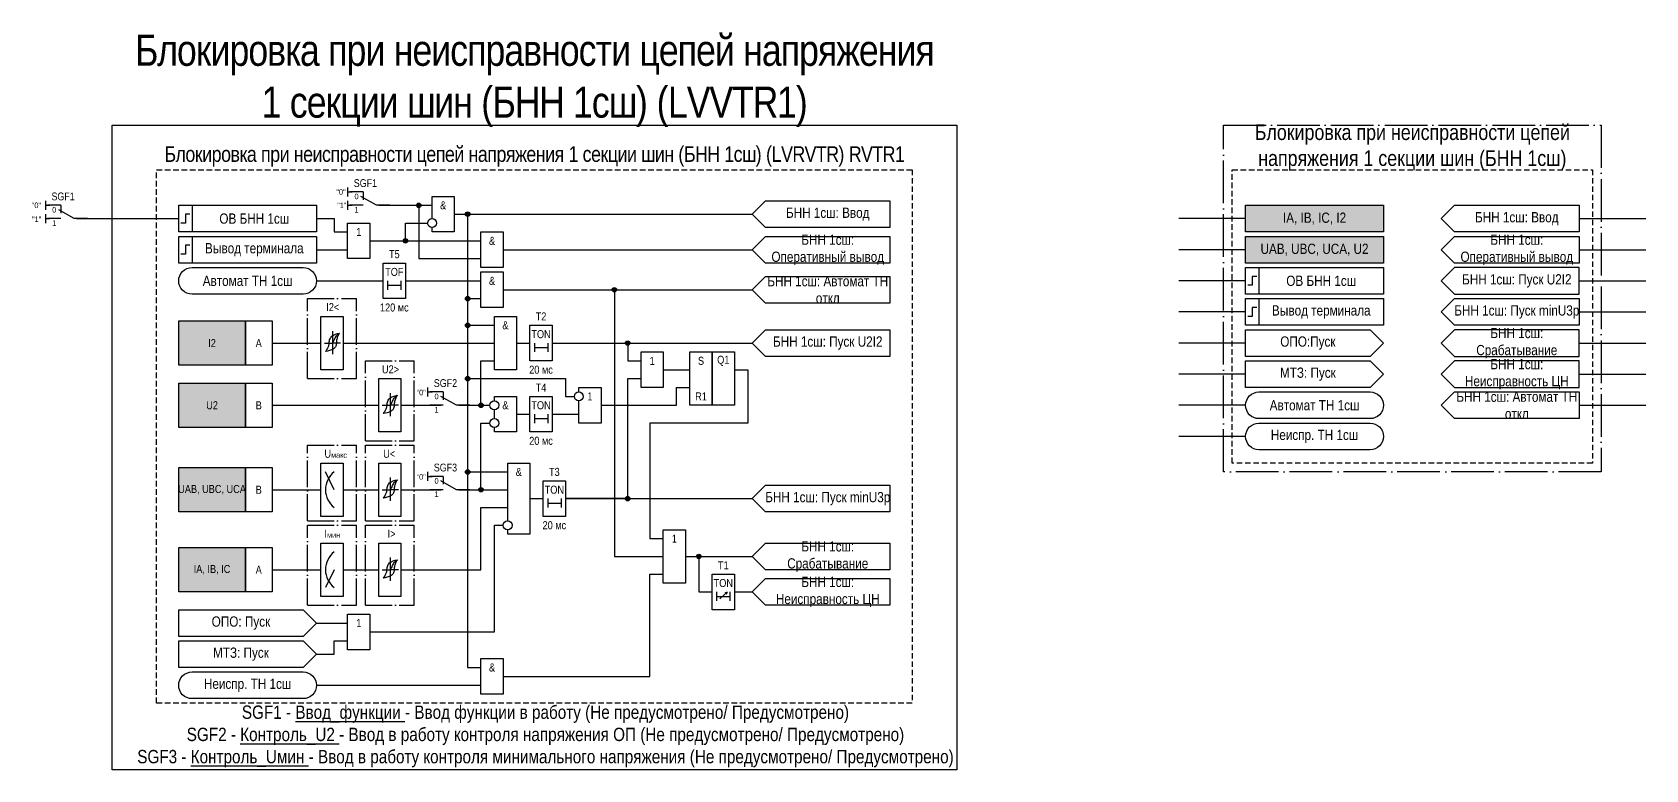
# Model space of a CAD drawing. Header units: millimetres. Extents: x -18 to 345, y 0 to 542.
# Drawn here: x -17.9 to 345, y 376 to 541.9 of the extents above; entities that cross this region are included whole.
import ezdxf
from ezdxf.enums import TextEntityAlignment as Align

# ---------------------------------------------------------------- set-up
doc = ezdxf.new("R2010")
doc.units = ezdxf.units.MM
doc.linetypes.add('ACAD_ISO04W100', pattern=[30, 24, -3, 0, -3])
doc.linetypes.add('штриховая2', pattern=[0.375, 0.25, -0.125])
doc.layers.add('TEXT', color=7, linetype='Continuous', lineweight=25)
doc.layers.add('Основная', color=7, linetype='Continuous')
doc.styles.add('1.8_Gost_RD', font='ARIALN.TTF', dxfattribs={"height": 1.8})
doc.styles.add('2.5_Gost_RD', font='ARIALN.TTF', dxfattribs={"height": 2.5})
doc.styles.add('3.5_Gost_RD', font='ARIALN.TTF', dxfattribs={"height": 3.5})
doc.styles.add('Вывод', font='ARIALN.TTF', dxfattribs={"height": 2.5})
doc.styles.add('Компонент', font='ARIALN.TTF', dxfattribs={"height": 3.5})

# ---------------------------------------------------------------- blocks, each defined once
blk = doc.blocks.new('*U993')
at = {"layer": 'Основная', "linetype": 'ACAD_ISO04W100', "ltscale": 0.25}
for p, q in [((0, 0), (11, 0)), ((0, -18), (0, 0)), ((11, -18), (11, 0)), ((0, -18), (11, -18))]:
    blk.add_line(p, q, dxfattribs=at)
at = {"layer": 'Основная', "style": 'Компонент'}
blk.add_attdef('ОУ', text='', height=3.5, dxfattribs=at).set_placement((11, 0), align=Align.MIDDLE_CENTER)
blk = doc.blocks.new('Точка')
at = {"ltscale": 100}
h = blk.add_hatch(color=256, dxfattribs=at)
h.dxf.hatch_style = 1
edge = h.paths.add_edge_path()
edge.add_arc((0, 0), 0.5, 0, 360)
blk.add_circle((0, 0), 0.5, dxfattribs=at)
blk = doc.blocks.new('*U1014')
at = {"layer": 'Основная', "linetype": 'ACAD_ISO04W100', "ltscale": 0.25}
for p, q in [((0, 0), (11, 0)), ((0, -17), (0, 0)), ((11, -17), (11, 0)), ((0, -17), (11, -17))]:
    blk.add_line(p, q, dxfattribs=at)
at = {"layer": 'Основная', "style": 'Компонент'}
blk.add_attdef('ОУ', text='', height=3.5, dxfattribs=at).set_placement((11, 0), align=Align.MIDDLE_CENTER)
blk = doc.blocks.new('*U892')
at = {"layer": 'Основная', "linetype": 'ACAD_ISO04W100', "ltscale": 0.25}
for p, q in [((0, 0), (11, 0)), ((0, -17), (0, 0)), ((11, -17), (11, 0)), ((0, -17), (11, -17))]:
    blk.add_line(p, q, dxfattribs=at)
at = {"layer": 'Основная', "style": 'Компонент'}
blk.add_attdef('ОУ', text='', height=3.5, dxfattribs=at).set_placement((11, 0), align=Align.MIDDLE_CENTER)
blk = doc.blocks.new('*U898')
at = {"layer": 'Основная', "linetype": 'ACAD_ISO04W100', "ltscale": 0.25}
for p, q in [((0, 0), (11, 0)), ((0, -18), (0, 0)), ((11, -18), (11, 0)), ((0, -18), (11, -18))]:
    blk.add_line(p, q, dxfattribs=at)
at = {"layer": 'Основная', "style": 'Компонент'}
blk.add_attdef('ОУ', text='', height=3.5, dxfattribs=at).set_placement((11, 0), align=Align.MIDDLE_CENTER)
blk = doc.blocks.new('*U958')
at = {"layer": 'Основная', "color": 0}
blk.add_line((0, 0), (7, 4), dxfattribs=at)
at = {"layer": 'Основная', "ltscale": 0.35}
blk.add_line((6, 6), (6, 2.5), dxfattribs=at)
blk = doc.blocks.new('*U1016')
at = {"layer": 'Основная', "color": 0}
for p, q in [((-3, 6), (-9, 6)), ((-3, 0), (-9, 0)), ((9, 0), (3, 0))]:
    blk.add_line(p, q, dxfattribs=at)
at = {"layer": 'Основная', "ltscale": 0.25, "xscale": -1}
blk.add_blockref('*U958', (3, 0), dxfattribs=at)
at = {"layer": 'Основная'}
for tag, height, style, p in [('ОУ', 3.5, 'Компонент', (-2, 10)), ('В1', 2.5, 'Вывод', (-13, 6)), ('В2', 2.5, 'Вывод', (-6, 4)), ('В3', 2.5, 'Вывод', (-6, -2))]:
    blk.add_attdef(tag, text='', height=height, dxfattribs=dict(at, style=style)).set_placement(p, align=Align.MIDDLE_CENTER)
blk = doc.blocks.new('*U985')
at = {"layer": 'Основная', "color": 0}
for p, q in [((-3, 6), (-9, 6)), ((-3, 0), (-9, 0)), ((9, 0), (3, 0))]:
    blk.add_line(p, q, dxfattribs=at)
at = {"layer": 'Основная', "ltscale": 0.25, "xscale": -1}
blk.add_blockref('*U958', (3, 0), dxfattribs=at)
at = {"layer": 'Основная'}
for tag, height, style, p in [('ОУ', 3.5, 'Компонент', (-2, 10)), ('В1', 2.5, 'Вывод', (-14, 6)), ('В2', 2.5, 'Вывод', (-6, 4)), ('В3', 2.5, 'Вывод', (-6, -2))]:
    blk.add_attdef(tag, text='', height=height, dxfattribs=dict(at, style=style)).set_placement(p, align=Align.MIDDLE_CENTER)

msp = doc.modelspace()

# ---------------------------------------------------------------- hatches: boundary and pattern name
at = {"ltscale": 100, "true_color": 0xf7941d}
h = msp.add_hatch(color=30, dxfattribs=at)
h.dxf.hatch_style = 1
h.paths.add_polyline_path([(255, 503), (286, 503), (286, 497), (255, 497)])
h = msp.add_hatch(color=30, dxfattribs=at)
h.dxf.hatch_style = 1
h.paths.add_polyline_path([(255, 496), (286, 496), (286, 490), (255, 490)])
h = msp.add_hatch(color=30, dxfattribs=at)
h.dxf.hatch_style = 1
h.paths.add_polyline_path([(15, 477), (30, 477), (30, 467), (15, 467)])
h = msp.add_hatch(color=30, dxfattribs=at)
h.dxf.hatch_style = 1
h.paths.add_polyline_path([(15, 463), (30, 463), (30, 453), (15, 453)])
h = msp.add_hatch(color=30, dxfattribs=at)
h.dxf.hatch_style = 1
h.paths.add_polyline_path([(15, 444), (30, 444), (30, 434), (15, 434)])
h = msp.add_hatch(color=30, dxfattribs=at)
h.dxf.hatch_style = 1
h.paths.add_polyline_path([(15, 426), (30, 426), (30, 416), (15, 416)])

# ---------------------------------------------------------------- linework, layer by layer
at = {"ltscale": 100}
for p, q in [((53, 507), (53, 505)), ((53, 506), (54, 506)), ((53, 504), (53, 502)), ((53, 503), (54, 503)), ((255, 500), (240, 500)), ((330, 500), (345, 500)), ((255, 493), (240, 493)), ((330, 493), (345, 493)), ((255, 486), (240, 486)), ((330, 486), (345, 486)), ((255, 479), (240, 479)), ((330, 479), (345, 479)), ((47.79, 472), (49.6, 472)), ((51.42, 472), (49.6, 472)), ((255, 472), (240, 472)), ((330, 472), (345, 472)), ((255, 465), (240, 465)), ((330, 465), (345, 465)), ((71, 462), (71, 460)), ((71, 461), (72, 461)), ((60.79, 458), (62.6, 458)), ((64.42, 458), (62.6, 458)), ((255, 458), (240, 458)), ((330, 458), (345, 458)), ((86, 455), (86, 457)), ((255, 451), (240, 451)), ((50, 439), (48, 443)), ((71, 443), (71, 441)), ((71, 442), (72, 442)), ((60.79, 439), (62.6, 439)), ((64.42, 439), (62.6, 439)), ((116, 437), (102, 437)), ((50, 421), (48, 417)), ((60.79, 421), (62.6, 421)), ((64.42, 421), (62.6, 421))]:
    msp.add_line(p, q, dxfattribs=at)
at = {"color": 6, "ltscale": 100}
for p, q in [((-15, 504), (-15, 502)), ((-15, 503), (-14, 503)), ((-15, 501), (-15, 499)), ((-15, 500), (-14, 500))]:
    msp.add_line(p, q, dxfattribs=at)
for p, q in [((49.6, 474.72), (49.6, 469.52)), ((62.6, 460.72), (62.6, 455.52)), ((62.6, 441.72), (62.6, 436.52)), ((62.6, 423.72), (62.6, 418.52))]:
    msp.add_line(p, q)
at = {"color": 7, "ltscale": 100}
for p, q in [((136.7, 414.46), (138.37, 415.95)), ((138.37, 415.95), (137.85, 415.73)), ((138.37, 415.95), (138.11, 415.48))]:
    msp.add_line(p, q, dxfattribs=at)
at = {"ltscale": 100}
for points in [[(0, 521), (190, 521), (190, 376), (0, 376)], [(15, 503), (18, 503), (18, 497), (15, 497)], [(15, 503), (46, 503), (46, 497), (15, 497)], [(255, 503), (286, 503), (286, 497), (255, 497)], [(330, 497), (302, 497), (299, 500), (302, 503), (330, 503)], [(53, 499), (58, 499), (58, 491), (53, 491)], [(15, 496), (46, 496), (46, 490), (15, 490)], [(15, 496), (18, 496), (18, 490), (15, 490)], [(83, 497), (88, 497), (88, 489), (83, 489)], [(255, 496), (286, 496), (286, 490), (255, 490)], [(330, 490), (302, 490), (299, 493), (302, 496), (330, 496)], [(61, 490), (66, 490), (66, 482), (61, 482)], [(83, 488), (88, 488), (88, 480), (83, 480)], [(255, 489), (258, 489), (258, 483), (255, 483)], [(255, 489), (286, 489), (286, 483), (255, 483)], [(302, 483), (330, 483), (330, 489), (302, 489), (299, 486)], [(255, 482), (286, 482), (286, 476), (255, 476)], [(255, 482), (258, 482), (258, 476), (255, 476)], [(299, 479), (302, 482), (330, 482), (330, 476), (302, 476)], [(15, 477), (30, 477), (30, 467), (15, 467)], [(30, 477), (36, 477), (36, 467), (30, 467)], [(47, 478), (52, 478), (52, 466), (47, 466)], [(86, 478), (91, 478), (91, 466), (86, 466)], [(94, 476), (99, 476), (99, 468), (94, 468)], [(302, 469), (330, 469), (330, 475), (302, 475), (299, 472)], [(119, 470), (124, 470), (124, 462), (119, 462)], [(130, 470), (135, 470), (135, 458), (130, 458)], [(135, 470), (140, 470), (140, 458), (135, 458)], [(302, 462), (330, 462), (330, 468), (302, 468), (299, 465)], [(15, 463), (30, 463), (30, 453), (15, 453)], [(30, 463), (36, 463), (36, 453), (30, 453)], [(60, 464), (65, 464), (65, 452), (60, 452)], [(330, 455), (302, 455), (299, 458), (302, 461), (330, 461)], [(94, 460), (99, 460), (99, 452), (94, 452)], [(15, 444), (30, 444), (30, 434), (15, 434)], [(30, 444), (36, 444), (36, 434), (30, 434)], [(47, 445), (52, 445), (52, 433), (47, 433)], [(60, 445), (65, 445), (65, 433), (60, 433)], [(97, 441), (102, 441), (102, 433), (97, 433)], [(124, 430), (129, 430), (129, 418), (124, 418)], [(15, 426), (30, 426), (30, 416), (15, 416)], [(30, 426), (36, 426), (36, 416), (30, 416)], [(47, 427), (52, 427), (52, 415), (47, 415)], [(60, 427), (65, 427), (65, 415), (60, 415)], [(135, 420), (140, 420), (140, 412), (135, 412)], [(53, 411), (58, 411), (58, 403), (53, 403)], [(83, 401), (88, 401), (88, 393), (83, 393)]]:
    msp.add_lwpolyline(points, close=True, dxfattribs=at)
at = {"color": 251, "linetype": 'ACAD_ISO04W100', "lineweight": 30, "ltscale": 0.4, "true_color": 0x58595b}
msp.add_lwpolyline([(250, 521), (335, 521), (335, 443), (250, 443)], close=True, dxfattribs=at)
at = {"linetype": 'штриховая2', "ltscale": 5}
for points in [[(10, 511), (180, 511), (180, 391), (10, 391)], [(252, 511), (333, 511), (333, 445), (252, 445)]]:
    msp.add_lwpolyline(points, close=True, dxfattribs=at)
at = {"ltscale": 100}
for points in [[(72, 500), (72, 505), (77, 505), (77, 497), (72, 497), (72, 498)], [(60, 503), (72, 503)], [(60, 503), (69, 503), (69, 491), (83, 491)], [(77, 501), (80, 501), (80, 399), (83, 399)], [(77, 501), (144, 501)], [(77, 501), (80, 501), (80, 476), (86, 476)], [(77, 501), (80, 501), (80, 464), (102, 464), (102, 460), (104, 460)], [(77, 501), (80, 501), (80, 482), (83, 482)], [(77, 501), (80, 501), (80, 443), (89, 443)], [(144, 501), (147, 504), (175, 504), (175, 498), (147, 498), (144, 501)], [(46, 500), (50, 500), (50, 497), (53, 497)], [(58, 495), (66, 495), (66, 499), (71, 499)], [(58, 495), (83, 495)], [(144, 493), (147, 496), (175, 496), (175, 490), (147, 490), (144, 493)], [(46, 493), (53, 493)], [(88, 493), (144, 493)], [(144, 484), (147, 487), (175, 487), (175, 481), (147, 481), (144, 484)], [(46, 486), (61, 486)], [(62, 486), (62, 484)], [(62, 485), (65, 485)], [(65, 486), (65, 484)], [(66, 486), (83, 486)], [(88, 484), (144, 484)], [(88, 484), (113, 484), (113, 424), (124, 424)], [(36, 472), (47, 472)], [(52, 472), (86, 472)], [(91, 472), (94, 472)], [(95, 472), (95, 470)], [(98, 472), (98, 470)], [(99, 472), (144, 472)], [(99, 472), (116, 472), (116, 468), (119, 468)], [(144, 472), (147, 475), (175, 475), (175, 469), (147, 469), (144, 472)], [(255, 475), (283, 475), (286, 472), (283, 469), (255, 469), (255, 475)], [(95, 471), (98, 471)], [(78, 458), (83, 458), (83, 468), (86, 468)], [(140, 466), (143, 466), (143, 454), (121, 454), (121, 428), (124, 428)], [(124, 466), (130, 466)], [(255, 468), (283, 468), (286, 465), (283, 462), (255, 462), (255, 468)], [(102, 437), (116, 437), (116, 464), (119, 464)], [(105, 461), (105, 462), (110, 462), (110, 454), (105, 454), (105, 459)], [(110, 458), (127, 458), (127, 462), (130, 462)], [(36, 458), (60, 458)], [(65, 458), (74, 458)], [(78, 458), (85, 458)], [(86, 459), (86, 460), (91, 460), (91, 452), (86, 452), (86, 453)], [(78, 439), (83, 439), (83, 454), (85, 454)], [(91, 456), (94, 456)], [(95, 456), (95, 454)], [(95, 455), (98, 455)], [(98, 456), (98, 454)], [(99, 456), (105, 456)], [(89, 432), (89, 445), (94, 445), (94, 429), (89, 429), (89, 430)], [(144, 437), (147, 440), (175, 440), (175, 434), (147, 434), (144, 437)], [(36, 439), (47, 439)], [(52, 439), (60, 439)], [(65, 439), (74, 439)], [(78, 439), (89, 439)], [(94, 437), (97, 437)], [(98, 437), (98, 435)], [(98, 436), (101, 436)], [(101, 437), (101, 435)], [(102, 437), (144, 437)], [(65, 421), (83, 421), (83, 435), (89, 435)], [(58, 407), (86, 407), (86, 431), (88, 431)], [(144, 424), (147, 427), (175, 427), (175, 421), (147, 421), (144, 424)], [(129, 424), (144, 424)], [(129, 424), (132, 424), (132, 416), (135, 416)], [(36, 421), (47, 421)], [(52, 421), (60, 421)], [(88, 397), (121, 397), (121, 420), (124, 420)], [(144, 416), (147, 419), (175, 419), (175, 413), (147, 413), (144, 416)], [(136, 416), (136, 414)], [(136, 415), (139, 415)], [(139, 416), (139, 414)], [(140, 416), (144, 416)], [(15, 412), (43, 412), (46, 409), (43, 406), (15, 406), (15, 412)], [(46, 409), (53, 409)], [(15, 405), (43, 405), (46, 402), (43, 399), (15, 399), (15, 405)], [(46, 402), (50, 402), (50, 405), (53, 405)], [(46, 395), (83, 395)]]:
    msp.add_lwpolyline(points, dxfattribs=at)
at = {"lineweight": 30, "ltscale": 100}
for points in [[(17.5, 501), (16.5, 501), (16.5, 499), (15.5, 499)], [(17.5, 494), (16.5, 494), (16.5, 492), (15.5, 492)], [(257.5, 487), (256.5, 487), (256.5, 485), (255.5, 485)], [(257.5, 480), (256.5, 480), (256.5, 478), (255.5, 478)]]:
    msp.add_lwpolyline(points, dxfattribs=at)
at = {"color": 6, "ltscale": 100}
msp.add_lwpolyline([(-8, 500), (15, 500)], dxfattribs=at)
at = {"ltscale": 100}
for points in [[(18, 483, -1), (18, 489), (43, 489, -1), (43, 483)], [(258, 455, -1), (258, 461), (283, 461, -1), (283, 455)], [(258, 448, -1), (258, 454), (283, 454, -1), (283, 448)], [(18, 392, -1), (18, 398), (43, 398, -1), (43, 392)]]:
    msp.add_lwpolyline(points, format="xyb", close=True, dxfattribs=at)
for centre in [(72, 499), (89, 431)]:
    msp.add_circle(centre, 1, dxfattribs=at)
for centre in [(105, 460), (86, 458), (86, 454)]:
    msp.add_circle(centre, 1)
for centre in [(53, 439), (53, 421)]:
    msp.add_arc(centre, 5, 126.8699, 233.1301, dxfattribs=at)
for points in [[(48.8, 471.92), (48.6, 471.13), (48, 470.12)], [(50.48, 471.92), (50.25, 471.13), (49.76, 470.67), (48, 470.12)], [(48.8, 471.92), (48.95, 472.71), (49.44, 473.54), (51.2, 474.26)], [(49.6, 472), (50, 472.72), (50.47, 473.6), (51.2, 474.26)], [(50.48, 471.92), (50.6, 472.71), (50.81, 473.54), (51.2, 474.26)], [(61.8, 457.92), (61.6, 457.13), (61, 456.12)], [(63.48, 457.92), (63.25, 457.13), (62.76, 456.67), (61, 456.12)], [(61.8, 457.92), (61.95, 458.71), (62.44, 459.54), (64.2, 460.26)], [(62.6, 458), (63, 458.72), (63.47, 459.6), (64.2, 460.26)], [(63.48, 457.92), (63.6, 458.71), (63.81, 459.54), (64.2, 460.26)], [(61.8, 438.92), (61.95, 439.71), (62.44, 440.54), (64.2, 441.26)], [(62.6, 439), (63, 439.72), (63.47, 440.6), (64.2, 441.26)], [(63.48, 438.92), (63.6, 439.71), (63.81, 440.54), (64.2, 441.26)], [(61.8, 438.92), (61.6, 438.13), (61, 437.12)], [(63.48, 438.92), (63.25, 438.13), (62.76, 437.67), (61, 437.12)], [(61.8, 420.92), (61.95, 421.71), (62.44, 422.54), (64.2, 423.26)], [(62.6, 421), (63, 421.72), (63.47, 422.6), (64.2, 423.26)], [(63.48, 420.92), (63.6, 421.71), (63.81, 422.54), (64.2, 423.26)], [(61.8, 420.92), (61.6, 420.13), (61, 419.12)], [(63.48, 420.92), (63.25, 420.13), (62.76, 419.67), (61, 419.12)]]:
    msp.add_spline(points, degree=3)

# ---------------------------------------------------------------- block references
at = {"color": 3, "ltscale": 100}
for p in [(69, 503), (80, 501), (66, 495), (132, 424)]:
    msp.add_blockref('Точка', p, dxfattribs=at)
at = {"ltscale": 100}
for p in [(113, 484), (80, 476), (83, 458)]:
    msp.add_blockref('Точка', p, dxfattribs=at)
at = {"color": 1, "ltscale": 100}
for p in [(80, 482), (80, 464), (80, 443)]:
    msp.add_blockref('Точка', p, dxfattribs=at)
at = {"color": 6, "ltscale": 100}
for p in [(116, 472), (83, 439), (116, 437)]:
    msp.add_blockref('Точка', p, dxfattribs=at)
at = {"layer": 'Основная', "ltscale": 0.25, "xscale": 0.5, "yscale": 0.5, "zscale": 0.5}
msp.add_blockref('*U1016', (58, 503), dxfattribs=at).add_auto_attribs({'ОУ': 'SGF1', 'В1': '"0"', 'В2': '0', 'В3': '1'})
at = {"layer": 'Основная', "color": 6, "ltscale": 0.25, "xscale": 0.5, "yscale": 0.5, "zscale": 0.5}
msp.add_blockref('*U985', (-10, 500), dxfattribs=at).add_auto_attribs({'ОУ': 'SGF1', 'В1': '"0"', 'В2': '0', 'В3': '1'})
at = {"layer": 'Основная', "color": 2, "ltscale": 0.25}
for p in [(44, 482), (57, 468)]:
    msp.add_blockref('*U993', p, dxfattribs=at)
at = {"layer": 'Основная', "ltscale": 0.25}
ref = msp.add_blockref('*U985', (76, 458), dxfattribs=dict(at, xscale=0.5, yscale=0.5, zscale=0.5))
ref.add_attrib('ОУ', 'SGF2', dxfattribs={"height": 1.75, "style": 'Компонент'}).set_placement((75, 463), align=Align.MIDDLE_CENTER)
ref.add_attrib('В2', '0', dxfattribs={"height": 1.25, "style": 'Вывод'}).set_placement((73, 460), align=Align.MIDDLE_CENTER)
ref.add_attrib('В3', '1', dxfattribs={"height": 1.25, "style": 'Вывод'}).set_placement((73, 457), align=Align.MIDDLE_CENTER)
at = {"layer": 'Основная', "color": 6, "ltscale": 0.25}
for name, p in [('*U892', (44, 449)), ('*U1014', (57, 449)), ('*U993', (44, 431)), ('*U898', (57, 431))]:
    msp.add_blockref(name, p, dxfattribs=at)
at = {"layer": 'Основная', "ltscale": 0.25}
ref = msp.add_blockref('*U985', (76, 439), dxfattribs=dict(at, xscale=0.5, yscale=0.5, zscale=0.5))
ref.add_attrib('ОУ', 'SGF3', dxfattribs={"height": 1.75, "style": 'Компонент'}).set_placement((75, 444), align=Align.MIDDLE_CENTER)
ref.add_attrib('В2', '0', dxfattribs={"height": 1.25, "style": 'Вывод'}).set_placement((73, 441), align=Align.MIDDLE_CENTER)
ref.add_attrib('В3', '1', dxfattribs={"height": 1.25, "style": 'Вывод'}).set_placement((73, 438), align=Align.MIDDLE_CENTER)

# ---------------------------------------------------------------- texts
at = {"color": 30, "ltscale": 100, "attachment_point": 5, "style": '3.5_Gost_RD'}
for s, insert, char_height, width in [('{\\H0.7x;\\T0.95;\\C3;Блокировка при неисправности цепей напряжения\\H1.42857x; \\P\\H0.7x;1 секции шин (БНН 1сш) (LVVTR1)}', (95, 531), 10, 190), ('\\pt108.5;Блокировка при неисправности цепей напряжения 1 секции шин (БНН 1сш)', (292.5, 516), 3.5, 85), ('\\pt108.5;{\\T0.95;Блокировка при неисправности цепей напряжения 1 секции шин (БНН 1сш) (LVRVTR) \\C6;RVTR1}', (95, 514), 3.5, 170), ('SGF1 - {\\LВвод_функции} - Ввод функции в работу (Не предусмотрено/ Предусмотрено)\\PSGF2 - {\\LКонтроль_U2} - Ввод в работу контроля напряжения ОП (Не предусмотрено/ Предусмотрено)\\PSGF3 - {\\LКонтроль_Uмин} - Ввод в работу контроля минимального напряжения (Не предусмотрено/ Предусмотрено)', (97.5, 383.5), 3, 185)]:
    msp.add_mtext(s, dxfattribs=dict(at, insert=insert, char_height=char_height, width=width))
at = {"ltscale": 100, "attachment_point": 1}
for s, width, insert, char_height, style in [('"1"', 2, (50.65, 503.61), 1.25, '3.5_Gost_RD'), ('\\pi4.1942;I2<', 11, (44, 481), 1.8, '1.8_Gost_RD'), ('\\pi3.7178;U2>', 11, (57, 467), 1.8, '1.8_Gost_RD'), ('"0"', 2, (68.5, 461.5), 1.25, '3.5_Gost_RD'), ('\\pi2.78586;U{\\H0.66667x;макс}', 11, (45, 448), 1.8, '1.8_Gost_RD'), ('U<', 4, (61, 448), 1.8, '1.8_Gost_RD'), ('"0"', 2, (68.5, 442.5), 1.25, '3.5_Gost_RD'), ('\\pi2.78586;I{\\H0.66667x;мин}', 11, (45, 430), 1.8, '1.8_Gost_RD'), ('I>', 4, (62, 430), 1.8, '1.8_Gost_RD')]:
    msp.add_mtext_dynamic_manual_height_columns(s, width=width, gutter_width=17.5, heights=[0], dxfattribs=dict(at, insert=insert, char_height=char_height, style=style))
at = {"ltscale": 100, "attachment_point": 5}
for s, insert, char_height, width, style in [('&', (74.5, 503), 1.8, 5, '2.5_Gost_RD'), ('БНН 1сш: Ввод', (316, 500), 2.3, 28, '2.5_Gost_RD'), ('1', (55.5, 497), 1.8, 5, '2.5_Gost_RD'), ('&', (85.5, 495), 1.8, 5, '2.5_Gost_RD'), ('БНН 1сш: Оперативный вывод', (316, 493), 2.3, 28, '2.5_Gost_RD'), ('T5', (63.5, 492), 1.8, 5, '2.5_Gost_RD'), ('TOF', (63.5, 488), 1.8, 5, '2.5_Gost_RD'), ('&', (85.5, 486), 1.8, 5, '2.5_Gost_RD'), ('БНН 1сш: Пуск U2I2', (316, 486), 2.3, 28, '2.5_Gost_RD'), ('120 мс', (63.5, 480), 1.8, 8.2042, '2.5_Gost_RD'), ('БНН 1сш: Пуск minU3p', (316, 479), 2.3, 28, '2.5_Gost_RD'), ('&', (88.5, 476), 1.8, 5, '2.5_Gost_RD'), ('T2', (96.5, 478), 1.8, 5, '2.5_Gost_RD'), ('А', (33, 472), 1.8, 6, '1.8_Gost_RD'), ('TON', (96.5, 474), 1.8, 5, '2.5_Gost_RD'), ('БНН 1сш: Срабатывание', (316, 472), 2.3, 28, '2.5_Gost_RD'), ('1', (121.5, 468), 1.8, 5, '2.5_Gost_RD'), ('S', (132.5, 468), 1.8, 5, '2.5_Gost_RD'), ('Q1', (137.5, 468), 1.8, 5, '2.5_Gost_RD'), ('БНН 1сш: Неисправность ЦН', (316, 465), 2.3, 28, '2.5_Gost_RD'), ('20 мс', (96.5, 466), 1.8, 8.2042, '2.5_Gost_RD'), ('T4', (96.5, 462), 1.8, 5, '2.5_Gost_RD'), ('БНН 1сш: Автомат ТН откл', (316, 458), 2.3, 28, '2.5_Gost_RD'), ('В', (33, 458), 1.8, 6, '1.8_Gost_RD'), ('&', (88.5, 458), 1.8, 5, '2.5_Gost_RD'), ('TON', (96.5, 458), 1.8, 5, '2.5_Gost_RD'), ('1', (107.5, 460), 1.8, 5, '2.5_Gost_RD'), ('R1', (132.5, 460), 1.8, 5, '2.5_Gost_RD'), ('Автомат ТН 1сш', (270.5, 458), 2.3, 31, '2.5_Gost_RD'), ('20 мс', (96.5, 450), 1.8, 8.2042, '2.5_Gost_RD'), ('&', (91.5, 443), 1.8, 5, '2.5_Gost_RD'), ('T3', (99.5, 443), 1.8, 5, '2.5_Gost_RD'), ('В', (33, 439), 1.8, 6, '1.8_Gost_RD'), ('TON', (99.5, 439), 1.8, 5, '2.5_Gost_RD'), ('20 мс', (99.5, 431), 1.8, 8.2042, '2.5_Gost_RD'), ('1', (126.5, 428), 1.8, 5, '2.5_Gost_RD'), ('А', (33, 421), 1.8, 6, '1.8_Gost_RD'), ('T1', (137.5, 422), 1.8, 5, '2.5_Gost_RD'), ('TON', (137.5, 418), 1.8, 5, '2.5_Gost_RD'), ('1', (55.5, 409), 1.8, 5, '2.5_Gost_RD'), ('&', (85.5, 399), 1.8, 5, '2.5_Gost_RD')]:
    msp.add_mtext(s, dxfattribs=dict(at, insert=insert, char_height=char_height, width=width, style=style))
at = {"color": 6, "ltscale": 100, "insert": (-18, 500.5), "char_height": 1.25, "attachment_point": 1, "style": '3.5_Gost_RD'}
msp.add_mtext_dynamic_manual_height_columns('"1"', width=2, gutter_width=17.5, heights=[0], dxfattribs=at)
at = {"layer": 'TEXT', "color": 0, "ltscale": 100, "char_height": 2.3, "attachment_point": 5, "style": '2.5_Gost_RD'}
for s, insert, width in [('{\\C256;ОВ БНН 1сш}', (32, 500), 28), ('{\\C256;IA, IB, IC, I2}', (270.5, 500), 31), ('{\\C256;Вывод терминала}', (32, 493), 28), ('{\\C256;UAB, UBC, UCA, U2}', (270.5, 493), 31), ('{\\C256;Вывод терминала}', (272, 479), 28)]:
    msp.add_mtext(s, dxfattribs=dict(at, insert=insert, width=width))
at = {"layer": 'TEXT', "ltscale": 100, "attachment_point": 5}
for s, insert, char_height, width, style in [('БНН 1сш: Ввод', (161, 501), 2.3, 28, '2.5_Gost_RD'), ('БНН 1сш: Оперативный вывод', (161, 493), 2.3, 28, '2.5_Gost_RD'), ('ОВ БНН 1сш', (272, 486), 2.3, 28, '2.5_Gost_RD'), ('I2', (22.5, 472), 1.8, 15, '1.8_Gost_RD'), ('U2', (22.5, 458), 1.8, 15, '1.8_Gost_RD'), ('UAB, UBC, UCA', (22.5, 439), 1.8, 15, '1.8_Gost_RD'), ('БНН 1сш: Срабатывание', (161, 424), 2.3, 28, '2.5_Gost_RD'), ('IA, IB, IC', (22.5, 421), 1.8, 15, '1.8_Gost_RD'), ('БНН 1сш: \\PНеисправность ЦН', (161, 416), 2.3, 28, '2.5_Gost_RD')]:
    msp.add_mtext(s, dxfattribs=dict(at, insert=insert, char_height=char_height, width=width, style=style))
at = {"layer": 'TEXT', "color": 1, "ltscale": 100, "char_height": 2.3, "attachment_point": 5, "style": '2.5_Gost_RD'}
for s, insert, width in [('{\\C256;Автомат ТН 1сш}', (30.5, 486), 31), ('{\\C256;БНН 1сш: Автомат ТН откл}', (161, 484), 28), ('{\\C256;Неиспр. ТН 1сш}', (270.5, 451), 31), ('{\\C256;Неиспр. ТН 1сш}', (30.5, 395), 31)]:
    msp.add_mtext(s, dxfattribs=dict(at, insert=insert, width=width))
at = {"layer": 'TEXT', "color": 2, "ltscale": 100, "insert": (161, 472), "char_height": 2.3, "width": 28, "attachment_point": 5, "style": '2.5_Gost_RD'}
msp.add_mtext('{\\C256;БНН 1сш: Пуск U2I2}', dxfattribs=at)
at = {"layer": 'TEXT', "color": 6, "ltscale": 100, "char_height": 2.3, "width": 28, "attachment_point": 5, "style": '2.5_Gost_RD'}
for s, insert in [('{\\C256;ОПО:Пуск}', (269, 472)), ('{\\C256;МТЗ: Пуск}', (269, 465)), ('{\\C256;БНН 1сш: Пуск minU3p}', (161, 437)), ('{\\C256;ОПО: Пуск}', (29, 409)), ('{\\C256;МТЗ: Пуск}', (29, 402))]:
    msp.add_mtext(s, dxfattribs=dict(at, insert=insert))

doc.saveas('drawing.dxf')
